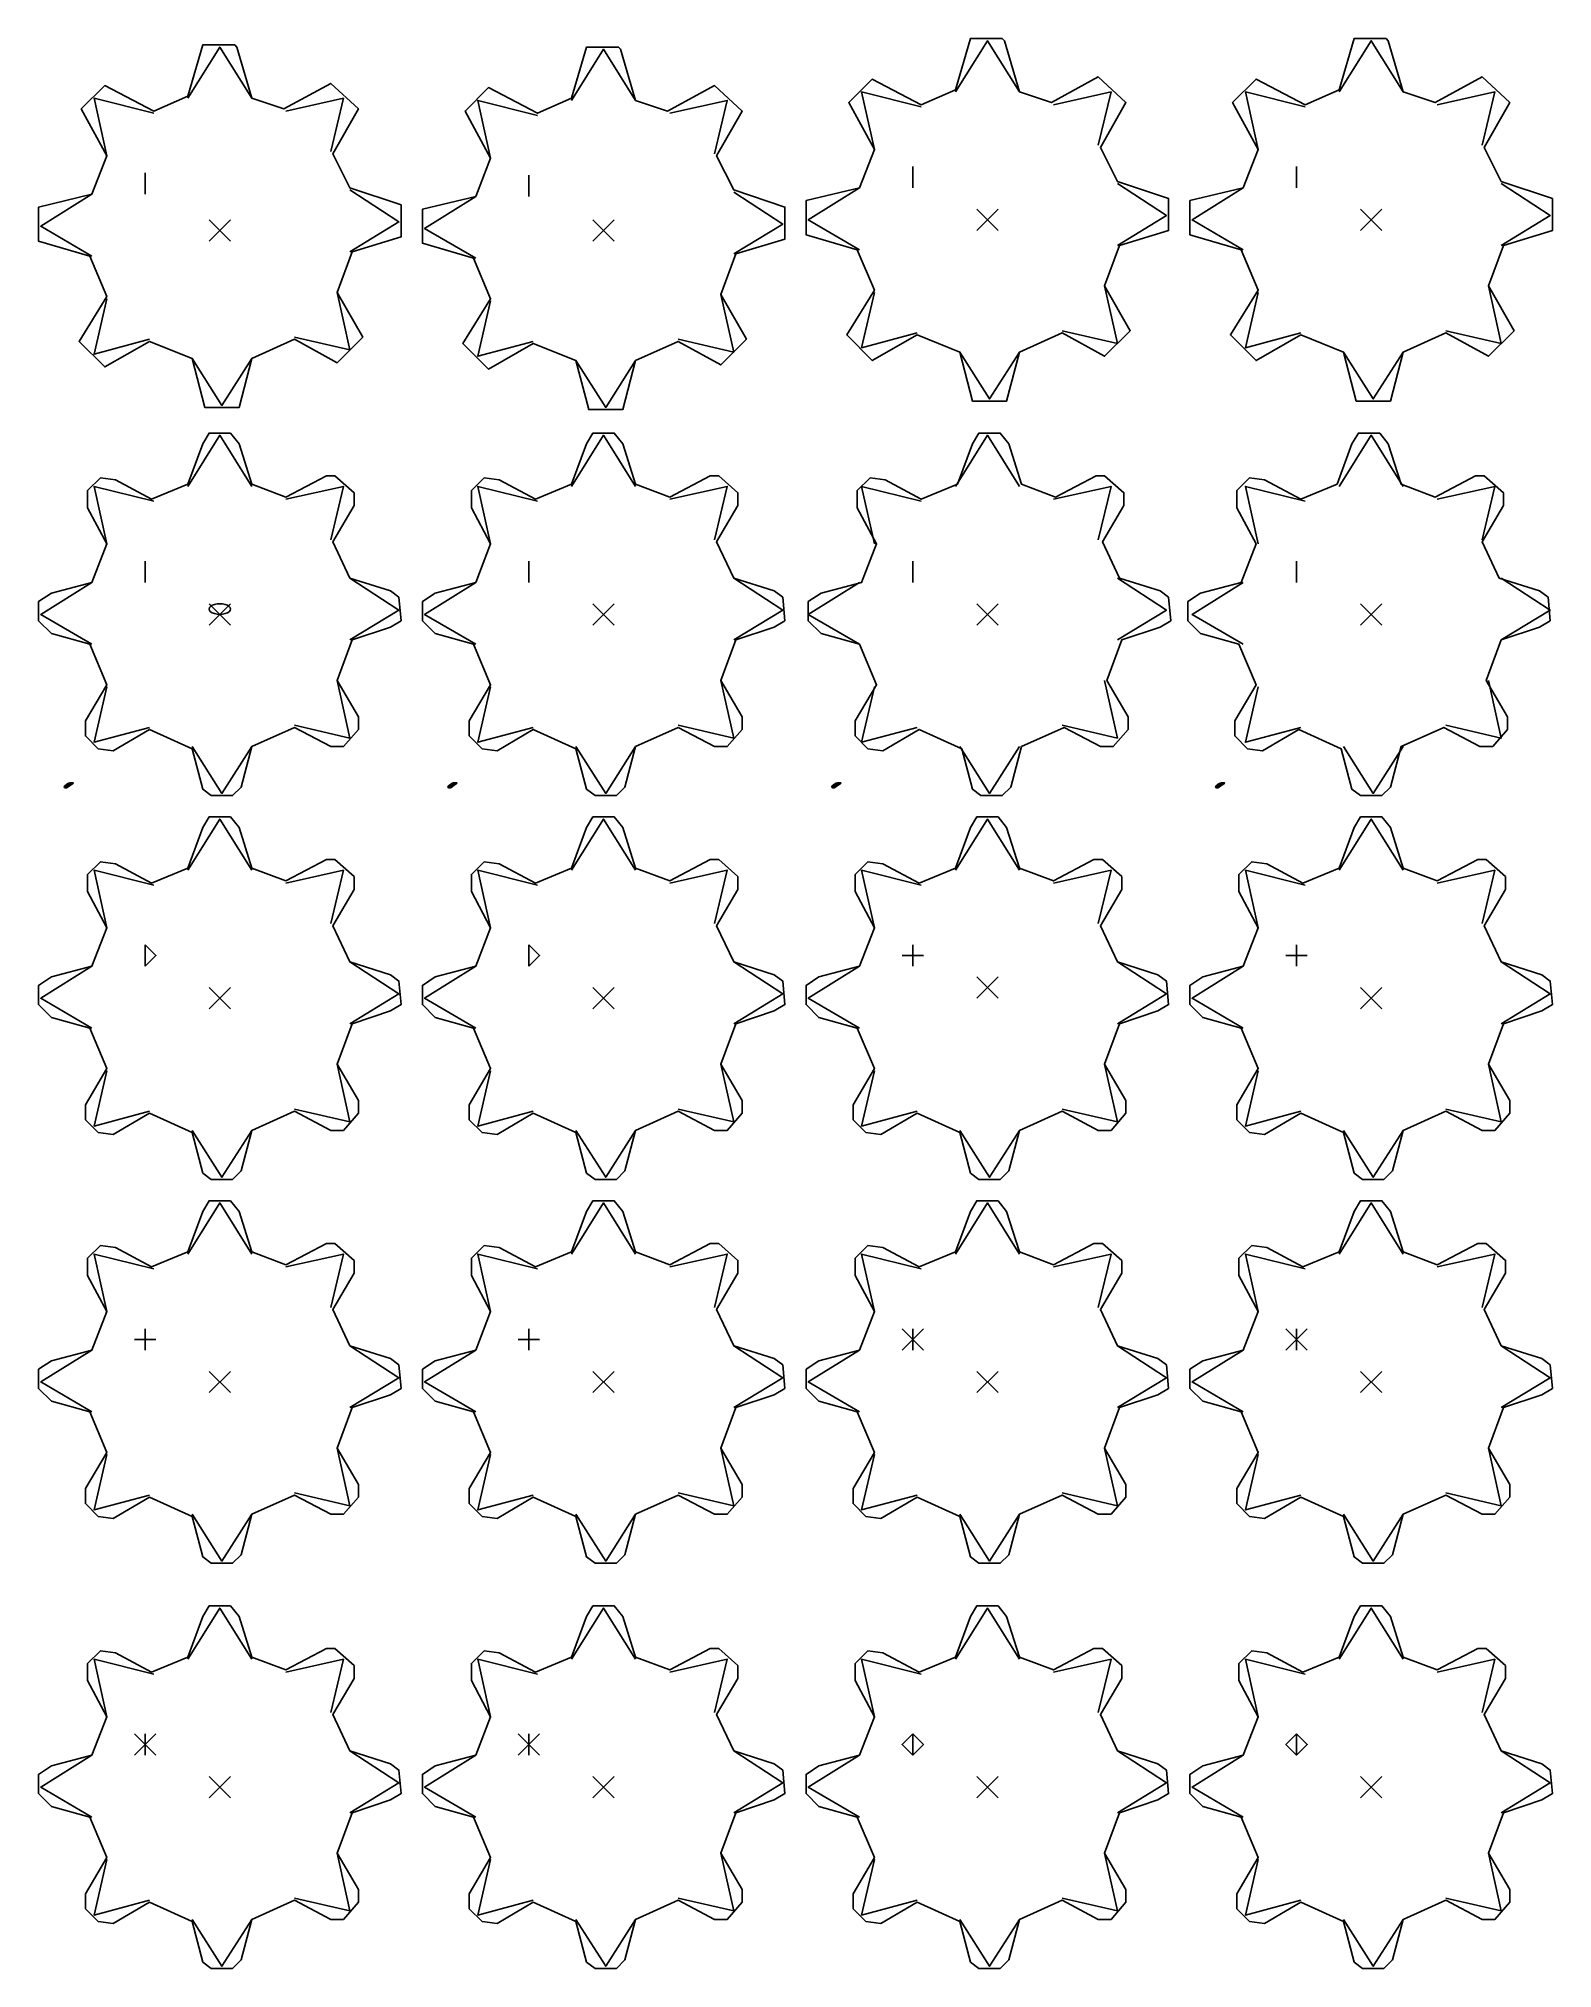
# Model space of a CAD drawing. Extents: x 3 to 190, y 52 to 291.
import ezdxf

# ---------------------------------------------------------------- set-up
doc = ezdxf.new("R2010")
doc.units = 0
doc.layers.add('Layer_1', color=7, linetype='CONTINUOUS')
doc.layers.add('Layer_2', color=7, linetype='CONTINUOUS')

msp = doc.modelspace()

# ---------------------------------------------------------------- linework, layer by layer
at = {"layer": 'Layer_1', "color": 7}
for points in [[(27.252083, 289.983334), (29.104166, 283.633335), (33.072916, 282.310418), (38.89375, 285.485418), (42.333333, 282.310418), (39.158333, 276.754168), (41.274999, 272.520835), (47.624999, 270.404168), (47.624999, 266.435417), (41.539583, 264.583333), (39.6875, 259.55625), (42.862499, 254), (39.6875, 250.825), (34.395833, 253.735417), (29.104166, 251.354167), (27.516666, 245.26875), (23.283333, 245.26875), (21.695833, 251.354167), (16.404166, 253.470834), (10.847917, 250.295834), (7.672917, 253.470834), (11.1125, 259.027083), (8.995833, 264.054167), (2.645833, 265.90625), (2.645833, 270.139585), (9.260417, 271.727085), (11.1125, 276.489585), (7.9375, 282.310418), (10.847917, 285.220834), (16.933333, 282.045835), (21.166666, 283.897918), (23.01875, 290.247918), (26.9875, 290.247918), (27.252083, 289.983334), (29.104166, 283.633335), (33.072916, 282.310418), (38.89375, 285.485418), (42.333333, 282.310418), (39.158333, 276.754168), (41.274999, 272.520835), (47.624999, 270.404168), (47.624999, 266.435417), (41.539583, 264.583333), (39.6875, 259.55625), (42.862499, 254), (39.6875, 250.825), (34.395833, 253.735417), (29.104166, 251.354167), (27.516666, 245.26875), (23.283333, 245.26875), (21.695833, 251.354167), (16.404166, 253.470834), (10.847917, 250.295834), (7.672917, 253.470834), (11.1125, 259.027083), (8.995833, 264.054167), (2.645833, 265.90625), (2.645833, 270.139585), (9.260417, 271.727085), (11.1125, 276.489585), (7.9375, 282.310418), (10.847917, 285.220834), (16.933333, 282.045835), (21.166666, 283.897918), (23.01875, 290.247918), (26.9875, 290.247918)], [(27.252083, 289.983334), (29.104166, 283.633335), (33.072916, 282.310418), (38.89375, 285.485418), (42.333333, 282.310418), (39.158333, 276.754168), (41.274999, 272.520835), (47.624999, 270.404168), (47.624999, 266.435417), (41.539583, 264.583333), (39.6875, 259.55625), (42.862499, 254), (39.6875, 250.825), (34.395833, 253.735417), (29.104166, 251.354167), (27.516666, 245.26875), (23.283333, 245.26875), (21.695833, 251.354167), (16.404166, 253.470834), (10.847917, 250.295834), (7.672917, 253.470834), (11.1125, 259.027083), (8.995833, 264.054167), (2.645833, 265.90625), (2.645833, 270.139585), (9.260417, 271.727085), (11.1125, 276.489585), (7.9375, 282.310418), (10.847917, 285.220834), (16.933333, 282.045835), (21.166666, 283.897918), (23.01875, 290.247918), (26.9875, 290.247918)], [(74.877082, 289.718749), (76.729165, 283.36875), (80.697915, 282.045833), (86.518749, 285.220833), (89.958332, 282.045833), (86.783332, 276.489583), (88.899998, 272.25625), (95.249998, 270.139583), (95.249998, 266.170832), (89.164582, 264.318748), (87.312499, 259.291665), (90.487498, 253.735415), (87.312499, 250.560415), (82.020832, 253.470832), (76.729165, 251.089582), (75.141665, 245.004165), (70.908332, 245.004165), (69.320832, 251.089582), (64.029165, 253.206249), (58.472916, 250.031249), (55.297916, 253.206249), (58.737499, 258.762498), (56.620833, 263.789582), (50.270833, 265.641665), (50.270833, 269.875), (56.885416, 271.4625), (58.737499, 276.225), (55.562499, 282.045833), (58.472916, 284.956249), (64.558332, 281.78125), (68.791665, 283.633333), (70.643749, 289.983332), (74.612499, 289.983332)], [(122.50208, 290.777082), (124.35417, 284.427083), (128.32292, 283.104166), (134.14375, 286.279166), (137.58333, 283.104166), (134.40833, 277.547916), (136.525, 273.314583), (142.875, 271.197916), (142.875, 267.229165), (136.78958, 265.377081), (134.9375, 260.349998), (138.1125, 254.793748), (134.9375, 251.618748), (129.64583, 254.529165), (124.35417, 252.147915), (122.76667, 246.062498), (118.53333, 246.062498), (116.94583, 252.147915), (111.65417, 254.264582), (106.09792, 251.089582), (102.92292, 254.264582), (106.3625, 259.820831), (104.24583, 264.847915), (97.895827, 266.699998), (97.895827, 270.933333), (104.51042, 272.520833), (106.3625, 277.283333), (103.1875, 283.104166), (106.09792, 286.014582), (112.18333, 282.839583), (116.41667, 284.691666), (118.26875, 291.041665), (122.2375, 291.041665)], [(170.12708, 290.777082), (171.97917, 284.427084), (175.94792, 283.104167), (181.76875, 286.279167), (185.20833, 283.104167), (182.03333, 277.547917), (184.15, 273.314584), (190.5, 271.197917), (190.5, 267.229166), (184.41458, 265.377082), (182.5625, 260.349999), (185.7375, 254.793749), (182.5625, 251.618749), (177.27083, 254.529166), (171.97917, 252.147916), (170.39167, 246.062499), (166.15833, 246.062499), (164.57083, 252.147916), (159.27917, 254.264583), (153.72292, 251.089583), (150.54792, 254.264583), (153.9875, 259.820832), (151.87083, 264.847916), (145.52083, 266.699999), (145.52083, 270.933334), (152.13542, 272.520834), (153.9875, 277.283334), (150.8125, 283.104167), (153.72292, 286.014583), (159.80833, 282.839584), (164.04167, 284.691667), (165.89375, 291.041666), (169.8625, 291.041666)], [(21.16667, 235.74375), (23.01875, 240.770833), (23.8125, 242.09375), (26.45833, 242.09375), (27.51667, 240.770833), (29.10417, 235.74375), (33.3375, 234.15625), (38.36458, 236.802083), (39.42291, 236.802083), (41.80416, 234.685417), (41.80416, 233.097917), (39.15833, 228.6), (41.275, 224.102083), (46.30208, 222.514583), (47.36041, 221.720833), (47.625, 218.810415), (46.30208, 218.016665), (41.53958, 216.429165), (39.6875, 211.402082), (42.33333, 206.904166), (42.33333, 205.316666), (40.48125, 203.199999), (38.89375, 203.199999), (34.39583, 205.581249), (29.10417, 203.199999), (27.78125, 198.172916), (26.72292, 197.114582), (24.07708, 197.114582), (23.01875, 197.908332), (21.69583, 202.935416), (16.40417, 205.316666), (11.90625, 202.670832), (10.05417, 202.935416), (8.46667, 204.522916), (8.46667, 206.374999), (11.1125, 210.872915), (8.99583, 215.899999), (4.23333, 217.222915), (2.64583, 218.810415), (2.64583, 221.191665), (4.23333, 222.25), (9.26042, 223.572917), (11.1125, 228.335417), (8.73125, 232.833333), (8.73125, 234.95), (10.31875, 236.5375), (12.17083, 236.272916), (16.66875, 233.891667)], [(68.791673, 235.74375), (70.643753, 240.770833), (71.437503, 242.09375), (74.083333, 242.09375), (75.141673, 240.770833), (76.729173, 235.74375), (80.962503, 234.15625), (85.989583, 236.802083), (87.047913, 236.802083), (89.429163, 234.685417), (89.429163, 233.097917), (86.783333, 228.6), (88.900003, 224.102083), (93.927083, 222.514583), (94.985413, 221.720833), (95.250003, 218.810415), (93.927083, 218.016665), (89.164583, 216.429165), (87.312503, 211.402082), (89.958333, 206.904166), (89.958333, 205.316666), (88.106253, 203.199999), (86.518753, 203.199999), (82.020833, 205.581249), (76.729173, 203.199999), (75.406253, 198.172916), (74.347923, 197.114582), (71.702083, 197.114582), (70.643753, 197.908332), (69.320833, 202.935416), (64.029173, 205.316666), (59.531253, 202.670832), (57.679173, 202.935416), (56.091673, 204.522916), (56.091673, 206.374999), (58.737503, 210.872915), (56.620833, 215.899999), (51.858333, 217.222915), (50.270833, 218.810415), (50.270833, 221.191665), (51.858333, 222.25), (56.885423, 223.572917), (58.737503, 228.335417), (56.356253, 232.833333), (56.356253, 234.95), (57.943753, 236.5375), (59.795833, 236.272916), (64.293753, 233.891667)], [(116.68125, 235.74375), (118.53333, 240.770833), (119.32708, 242.09375), (121.97291, 242.09375), (123.03125, 240.770833), (124.61875, 235.74375), (128.85208, 234.15625), (133.87916, 236.802083), (134.93749, 236.802083), (137.31874, 234.685417), (137.31874, 233.097917), (134.67291, 228.6), (136.78958, 224.102083), (141.81666, 222.514583), (142.87499, 221.720833), (143.13958, 218.810415), (141.81666, 218.016665), (137.05416, 216.429165), (135.20208, 211.402082), (137.84791, 206.904166), (137.84791, 205.316666), (135.99583, 203.199999), (134.40833, 203.199999), (129.91041, 205.581249), (124.61875, 203.199999), (123.29583, 198.172916), (122.2375, 197.114579), (119.59166, 197.114579), (118.53333, 197.908332), (117.21041, 202.935416), (111.91875, 205.316666), (107.42083, 202.670832), (105.56875, 202.935416), (103.98125, 204.522916), (103.98125, 206.374999), (106.62708, 210.872915), (104.51041, 215.899999), (99.74791, 217.222915), (98.16041, 218.810415), (98.16041, 221.191665), (99.74791, 222.25), (104.775, 223.572917), (106.62708, 228.335417), (104.24583, 232.833333), (104.24583, 234.95), (105.83333, 236.5375), (107.68541, 236.272916), (112.18333, 233.891667)], [(163.77709, 235.74375), (165.62917, 240.770833), (166.42292, 242.09375), (169.06875, 242.09375), (170.12709, 240.770833), (171.71459, 235.74375), (175.94792, 234.15625), (180.975, 236.802083), (182.03333, 236.802083), (184.41458, 234.685417), (184.41458, 233.097917), (181.76875, 228.6), (183.88542, 224.102083), (188.9125, 222.514583), (189.97083, 221.720833), (190.23542, 218.810415), (188.9125, 218.016665), (184.15, 216.429165), (182.29792, 211.402082), (184.94375, 206.904166), (184.94375, 205.316666), (183.09167, 203.199999), (181.50417, 203.199999), (177.00625, 205.581249), (171.71459, 203.199999), (170.39167, 198.172916), (169.33334, 197.114582), (166.6875, 197.114582), (165.62917, 197.908332), (164.30625, 202.935416), (159.01459, 205.316666), (154.51667, 202.670832), (152.66459, 202.935416), (151.07709, 204.522916), (151.07709, 206.374999), (153.72292, 210.872915), (151.60625, 215.899999), (146.84375, 217.222915), (145.25625, 218.810415), (145.25625, 221.191665), (146.84375, 222.25), (151.87084, 223.572917), (153.72292, 228.335417), (151.34167, 232.833333), (151.34167, 234.95), (152.92917, 236.5375), (154.78125, 236.272916), (159.27917, 233.891667)], [(21.16667, 188.11875), (23.01875, 193.14584), (23.8125, 194.46875), (26.45833, 194.46875), (27.51667, 193.14584), (29.10417, 188.11875), (33.3375, 186.53125), (38.36458, 189.17709), (39.42291, 189.17709), (41.80416, 187.06042), (41.80416, 185.47292), (39.15833, 180.975), (41.275, 176.47709), (46.30208, 174.88959), (47.36041, 174.09584), (47.625, 171.18542), (46.30208, 170.39167), (41.53958, 168.80417), (39.6875, 163.77709), (42.33333, 159.27917), (42.33333, 157.69167), (40.48125, 155.575), (38.89375, 155.575), (34.39583, 157.95625), (29.10417, 155.575), (27.78125, 150.54792), (26.72292, 149.48959), (24.07708, 149.48959), (23.01875, 150.28334), (21.69583, 155.31042), (16.40417, 157.69167), (11.90625, 155.04584), (10.05417, 155.31042), (8.466671, 156.89792), (8.466671, 158.75), (11.1125, 163.24792), (8.995831, 168.275), (4.233331, 169.59792), (2.645831, 171.18542), (2.645831, 173.56667), (4.233331, 174.625), (9.260421, 175.94792), (11.1125, 180.71042), (8.731251, 185.20834), (8.731251, 187.325), (10.31875, 188.9125), (12.17083, 188.64792), (16.66875, 186.26667)], [(68.79167, 188.11875), (70.64375, 193.14584), (71.4375, 194.46875), (74.08333, 194.46875), (75.14167, 193.14584), (76.72917, 188.11875), (80.9625, 186.53125), (85.98958, 189.17709), (87.04791, 189.17709), (89.42916, 187.06042), (89.42916, 185.47292), (86.78333, 180.975), (88.9, 176.47709), (93.92708, 174.88959), (94.98541, 174.09584), (95.25, 171.18542), (93.92708, 170.39167), (89.16458, 168.80417), (87.3125, 163.77709), (89.95833, 159.27917), (89.95833, 157.69167), (88.10625, 155.575), (86.51875, 155.575), (82.02083, 157.95625), (76.72917, 155.575), (75.40625, 150.54792), (74.34792, 149.48959), (71.70208, 149.48959), (70.64375, 150.28334), (69.32083, 155.31042), (64.02917, 157.69167), (59.53125, 155.04584), (57.67917, 155.31042), (56.091671, 156.89792), (56.091671, 158.75), (58.7375, 163.24792), (56.620831, 168.275), (51.858331, 169.59792), (50.270831, 171.18542), (50.270831, 173.56667), (51.858331, 174.625), (56.885421, 175.94792), (58.7375, 180.71042), (56.356251, 185.20834), (56.356251, 187.325), (57.94375, 188.9125), (59.79583, 188.64792), (64.29375, 186.26667)], [(116.41667, 188.11875), (118.26875, 193.14584), (119.0625, 194.46875), (121.70833, 194.46875), (122.76667, 193.14584), (124.35417, 188.11875), (128.5875, 186.53125), (133.61458, 189.17709), (134.67291, 189.17709), (137.05416, 187.06042), (137.05416, 185.47292), (134.40833, 180.975), (136.525, 176.47709), (141.55208, 174.88959), (142.61041, 174.09584), (142.875, 171.18542), (141.55208, 170.39167), (136.78958, 168.80417), (134.9375, 163.77709), (137.58333, 159.27917), (137.58333, 157.69167), (135.73125, 155.575), (134.14375, 155.575), (129.64583, 157.95625), (124.35417, 155.575), (123.03125, 150.54792), (121.97292, 149.48959), (119.32708, 149.48959), (118.26875, 150.28334), (116.94583, 155.31042), (111.65417, 157.69167), (107.15625, 155.04584), (105.30417, 155.31042), (103.71667, 156.89792), (103.71667, 158.75), (106.3625, 163.24792), (104.24583, 168.275), (99.483331, 169.59792), (97.895831, 171.18542), (97.895831, 173.56667), (99.483331, 174.625), (104.51042, 175.94792), (106.3625, 180.71042), (103.98125, 185.20834), (103.98125, 187.325), (105.56875, 188.9125), (107.42083, 188.64792), (111.91875, 186.26667)], [(164.04167, 188.11875), (165.89375, 193.14584), (166.6875, 194.46875), (169.33333, 194.46875), (170.39167, 193.14584), (171.97917, 188.11875), (176.2125, 186.53125), (181.23958, 189.17709), (182.29791, 189.17709), (184.67916, 187.06042), (184.67916, 185.47292), (182.03333, 180.975), (184.15, 176.47709), (189.17708, 174.88959), (190.23541, 174.09584), (190.5, 171.18542), (189.17708, 170.39167), (184.41458, 168.80417), (182.5625, 163.77709), (185.20833, 159.27917), (185.20833, 157.69167), (183.35625, 155.575), (181.76875, 155.575), (177.27083, 157.95625), (171.97917, 155.575), (170.65625, 150.54792), (169.59792, 149.48959), (166.95208, 149.48959), (165.89375, 150.28334), (164.57083, 155.31042), (159.27917, 157.69167), (154.78125, 155.04584), (152.92917, 155.31042), (151.34167, 156.89792), (151.34167, 158.75), (153.9875, 163.24792), (151.87083, 168.275), (147.10833, 169.59792), (145.52083, 171.18542), (145.52083, 173.56667), (147.10833, 174.625), (152.13542, 175.94792), (153.9875, 180.71042), (151.60625, 185.20834), (151.60625, 187.325), (153.19375, 188.9125), (155.04583, 188.64792), (159.54375, 186.26667)], [(21.166673, 140.49375), (23.018753, 145.52084), (23.812503, 146.84375), (26.458333, 146.84375), (27.516673, 145.52084), (29.104173, 140.49375), (33.337503, 138.90625), (38.364583, 141.55209), (39.422913, 141.55209), (41.804163, 139.43542), (41.804163, 137.84792), (39.158333, 133.35), (41.275003, 128.85209), (46.302083, 127.26459), (47.360413, 126.47084), (47.625003, 123.56042), (46.302083, 122.76667), (41.539583, 121.17917), (39.687503, 116.15209), (42.333333, 111.65417), (42.333333, 110.06667), (40.481253, 107.95), (38.893753, 107.95), (34.395833, 110.33125), (29.104173, 107.95), (27.781253, 102.92292), (26.722923, 101.86459), (24.077083, 101.86459), (23.018753, 102.65834), (21.695833, 107.68542), (16.404173, 110.06667), (11.906253, 107.42084), (10.054173, 107.68542), (8.466674, 109.27292), (8.466674, 111.125), (11.112503, 115.62292), (8.995834, 120.65), (4.233334, 121.97292), (2.645834, 123.56042), (2.645834, 125.94167), (4.233334, 127), (9.260424, 128.32292), (11.112503, 133.08542), (8.731254, 137.58334), (8.731254, 139.7), (10.318753, 141.2875), (12.170833, 141.02292), (16.668753, 138.64167)], [(68.791667, 140.49374), (70.643747, 145.52083), (71.437497, 146.84374), (74.083327, 146.84374), (75.141667, 145.52083), (76.729167, 140.49374), (80.962497, 138.90624), (85.989577, 141.55208), (87.047907, 141.55208), (89.429157, 139.43541), (89.429157, 137.84791), (86.783327, 133.34999), (88.899997, 128.85208), (93.927077, 127.26458), (94.985407, 126.47083), (95.249997, 123.56041), (93.927077, 122.76666), (89.164577, 121.17916), (87.312497, 116.15208), (89.958327, 111.65416), (89.958327, 110.06666), (88.106247, 107.94999), (86.518747, 107.94999), (82.020827, 110.33124), (76.729167, 107.94999), (75.406247, 102.92291), (74.347917, 101.86458), (71.702077, 101.86458), (70.643747, 102.65833), (69.320827, 107.68541), (64.029167, 110.06666), (59.531247, 107.42083), (57.679167, 107.68541), (56.091667, 109.27291), (56.091667, 111.12499), (58.737497, 115.62291), (56.620827, 120.64999), (51.858327, 121.97291), (50.270827, 123.56041), (50.270827, 125.94166), (51.858327, 126.99999), (56.885417, 128.32291), (58.737497, 133.08541), (56.356247, 137.58333), (56.356247, 139.69999), (57.943747, 141.28749), (59.795827, 141.02291), (64.293747, 138.64166)], [(116.41667, 140.49375), (118.26875, 145.52084), (119.0625, 146.84375), (121.70833, 146.84375), (122.76667, 145.52084), (124.35417, 140.49375), (128.5875, 138.90625), (133.61458, 141.55209), (134.67291, 141.55209), (137.05416, 139.43542), (137.05416, 137.84792), (134.40833, 133.35), (136.525, 128.85209), (141.55208, 127.26459), (142.61041, 126.47084), (142.875, 123.56042), (141.55208, 122.76667), (136.78958, 121.17917), (134.9375, 116.15209), (137.58333, 111.65417), (137.58333, 110.06667), (135.73125, 107.95), (134.14375, 107.95), (129.64583, 110.33125), (124.35417, 107.95), (123.03125, 102.92292), (121.97292, 101.86459), (119.32708, 101.86459), (118.26875, 102.65834), (116.94583, 107.68542), (111.65417, 110.06667), (107.15625, 107.42084), (105.30417, 107.68542), (103.71667, 109.27292), (103.71667, 111.125), (106.3625, 115.62292), (104.24583, 120.65), (99.48333, 121.97292), (97.89583, 123.56042), (97.89583, 125.94167), (99.48333, 127), (104.51042, 128.32292), (106.3625, 133.08542), (103.98125, 137.58334), (103.98125, 139.7), (105.56875, 141.2875), (107.42083, 141.02292), (111.91875, 138.64167)], [(164.04167, 140.49375), (165.89375, 145.52084), (166.6875, 146.84375), (169.33333, 146.84375), (170.39167, 145.52084), (171.97917, 140.49375), (176.2125, 138.90625), (181.23958, 141.55209), (182.29791, 141.55209), (184.67916, 139.43542), (184.67916, 137.84792), (182.03333, 133.35), (184.15, 128.85209), (189.17708, 127.26459), (190.23541, 126.47084), (190.5, 123.56042), (189.17708, 122.76667), (184.41458, 121.17917), (182.5625, 116.15209), (185.20833, 111.65417), (185.20833, 110.06667), (183.35625, 107.95), (181.76875, 107.95), (177.27083, 110.33125), (171.97917, 107.95), (170.65625, 102.92292), (169.59792, 101.86459), (166.95208, 101.86459), (165.89375, 102.65834), (164.57083, 107.68542), (159.27917, 110.06667), (154.78125, 107.42084), (152.92917, 107.68542), (151.34167, 109.27292), (151.34167, 111.125), (153.9875, 115.62292), (151.87083, 120.65), (147.10833, 121.97292), (145.52083, 123.56042), (145.52083, 125.94167), (147.10833, 127), (152.13542, 128.32292), (153.9875, 133.08542), (151.60625, 137.58334), (151.60625, 139.7), (153.19375, 141.2875), (155.04583, 141.02292), (159.54375, 138.64167)], [(21.16667, 90.22292), (23.01875, 95.25001), (23.8125, 96.57292), (26.45833, 96.57292), (27.51667, 95.25001), (29.10417, 90.22292), (33.3375, 88.63542), (38.36458, 91.28126), (39.42291, 91.28126), (41.80416, 89.16459), (41.80416, 87.57709), (39.15833, 83.07917), (41.275, 78.58126), (46.30208, 76.99376), (47.36041, 76.20001), (47.625, 73.28959), (46.30208, 72.49584), (41.53958, 70.90834), (39.6875, 65.88126), (42.33333, 61.38334), (42.33333, 59.79584), (40.48125, 57.67917), (38.89375, 57.67917), (34.39583, 60.06042), (29.10417, 57.67917), (27.78125, 52.65209), (26.72292, 51.59376), (24.07708, 51.59376), (23.01875, 52.38751), (21.69583, 57.41459), (16.40417, 59.79584), (11.90625, 57.15001), (10.05417, 57.41459), (8.466671, 59.00209), (8.466671, 60.85417), (11.1125, 65.35209), (8.995831, 70.37917), (4.233331, 71.70209), (2.645831, 73.28959), (2.645831, 75.67084), (4.233331, 76.72917), (9.260421, 78.05209), (11.1125, 82.81459), (8.731251, 87.31251), (8.731251, 89.42917), (10.31875, 91.01667), (12.17083, 90.75209), (16.66875, 88.37084)], [(68.79167, 90.22291), (70.64375, 95.25), (71.4375, 96.57291), (74.08333, 96.57291), (75.14167, 95.25), (76.72917, 90.22291), (80.9625, 88.63541), (85.98958, 91.28125), (87.04791, 91.28125), (89.42916, 89.16458), (89.42916, 87.57708), (86.78333, 83.07916), (88.9, 78.58125), (93.92708, 76.99375), (94.98541, 76.2), (95.25, 73.28958), (93.92708, 72.49583), (89.16458, 70.90833), (87.3125, 65.88125), (89.95833, 61.38333), (89.95833, 59.79583), (88.10625, 57.67916), (86.51875, 57.67916), (82.02083, 60.06041), (76.72917, 57.67916), (75.40625, 52.65208), (74.34792, 51.59375), (71.70208, 51.59375), (70.64375, 52.3875), (69.32083, 57.41458), (64.02917, 59.79583), (59.53125, 57.15), (57.67917, 57.41458), (56.091671, 59.00208), (56.091671, 60.85416), (58.7375, 65.35208), (56.620831, 70.37916), (51.858331, 71.70208), (50.270831, 73.28958), (50.270831, 75.67083), (51.858331, 76.72916), (56.885421, 78.05208), (58.7375, 82.81458), (56.356251, 87.3125), (56.356251, 89.42916), (57.94375, 91.01666), (59.79583, 90.75208), (64.29375, 88.37083)], [(116.41667, 90.22292), (118.26875, 95.25001), (119.0625, 96.57292), (121.70833, 96.57292), (122.76667, 95.25001), (124.35417, 90.22292), (128.5875, 88.63542), (133.61458, 91.28126), (134.67291, 91.28126), (137.05416, 89.16459), (137.05416, 87.57709), (134.40833, 83.07917), (136.525, 78.58126), (141.55208, 76.99376), (142.61041, 76.20001), (142.875, 73.28959), (141.55208, 72.49584), (136.78958, 70.90834), (134.9375, 65.88126), (137.58333, 61.38334), (137.58333, 59.79584), (135.73125, 57.67917), (134.14375, 57.67917), (129.64583, 60.06042), (124.35417, 57.67917), (123.03125, 52.65209), (121.97292, 51.59376), (119.32708, 51.59376), (118.26875, 52.38751), (116.94583, 57.41459), (111.65417, 59.79584), (107.15625, 57.15001), (105.30417, 57.41459), (103.71667, 59.00209), (103.71667, 60.85417), (106.3625, 65.35209), (104.24583, 70.37917), (99.483337, 71.70209), (97.895837, 73.28959), (97.895837, 75.67084), (99.483337, 76.72917), (104.51042, 78.05209), (106.3625, 82.81459), (103.98125, 87.31251), (103.98125, 89.42917), (105.56875, 91.01667), (107.42083, 90.75209), (111.91875, 88.37084)], [(164.04167, 90.22291), (165.89375, 95.25), (166.6875, 96.57291), (169.33333, 96.57291), (170.39167, 95.25), (171.97917, 90.22291), (176.2125, 88.63541), (181.23958, 91.28125), (182.29791, 91.28125), (184.67916, 89.16458), (184.67916, 87.57708), (182.03333, 83.07916), (184.15, 78.58125), (189.17708, 76.99375), (190.23541, 76.2), (190.5, 73.28958), (189.17708, 72.49583), (184.41458, 70.90833), (182.5625, 65.88125), (185.20833, 61.38333), (185.20833, 59.79583), (183.35625, 57.67916), (181.76875, 57.67916), (177.27083, 60.06041), (171.97917, 57.67916), (170.65625, 52.65208), (169.59792, 51.59375), (166.95208, 51.59375), (165.89375, 52.3875), (164.57083, 57.41458), (159.27917, 59.79583), (154.78125, 57.15), (152.92917, 57.41458), (151.34167, 59.00208), (151.34167, 60.85416), (153.9875, 65.35208), (151.87083, 70.37916), (147.10834, 71.70208), (145.52084, 73.28958), (145.52084, 75.67083), (147.10834, 76.72916), (152.13542, 78.05208), (153.9875, 82.81458), (151.60625, 87.3125), (151.60625, 89.42916), (153.19375, 91.01666), (155.04583, 90.75208), (159.54375, 88.37083)]]:
    msp.add_lwpolyline(points, close=True, dxfattribs=at)
at = {"layer": 'Layer_1', "color": 3}
for points in [[(21.166668, 283.633345), (25.135418, 289.983346), (29.104168, 283.633345)], [(21.166668, 283.633345), (25.135418, 289.983346), (29.104168, 283.633345)], [(116.41668, 284.427093), (120.38543, 290.777093), (124.35418, 284.427093)], [(164.04168, 284.427093), (168.01043, 290.777093), (171.97918, 284.427093)], [(68.791666, 283.36876), (72.760416, 289.718761), (76.729166, 283.36876)], [(11.112501, 276.489596), (9.524998, 283.633346), (16.933334, 281.781263)], [(11.112501, 276.489596), (9.524998, 283.633346), (16.933334, 281.781263)], [(33.337501, 282.045846), (40.48125, 283.633346), (38.893751, 277.018763)], [(33.337501, 282.045846), (40.48125, 283.633346), (38.893751, 277.018763)], [(58.737499, 276.225011), (57.149996, 283.368761), (64.558332, 281.516678)], [(80.962499, 281.781261), (88.106248, 283.368761), (86.518749, 276.754178)], [(106.36251, 277.283344), (104.77501, 284.427094), (112.18334, 282.575011)], [(128.58751, 282.839594), (135.73126, 284.427094), (134.14376, 277.812511)], [(153.98751, 277.283344), (152.40001, 284.427094), (159.80834, 282.575011)], [(176.21251, 282.839594), (183.35626, 284.427094), (181.76876, 277.812511)], [(15.875001, 274.372929), (15.875001, 271.727095)], [(15.875001, 274.372929), (15.875001, 271.727095)], [(63.499999, 274.108344), (63.499999, 271.46251)], [(111.12501, 275.166677), (111.12501, 272.520843)], [(136.52501, 273.050011), (142.61043, 269.081261), (136.52501, 265.377094)], [(158.75001, 275.166677), (158.75001, 272.520843)], [(184.15001, 273.050011), (190.23542, 269.081261), (184.15001, 265.377094)], [(9.260415, 271.727096), (2.910414, 267.758346), (9.260415, 264.054178)], [(9.260415, 271.727096), (2.910414, 267.758346), (9.260415, 264.054178)], [(41.275, 272.256263), (47.360417, 268.287513), (41.275, 264.583346)], [(41.275, 272.256263), (47.360417, 268.287513), (41.275, 264.583346)], [(56.885413, 271.462511), (50.535413, 267.493761), (56.885413, 263.789593)], [(88.899998, 271.991678), (94.985415, 268.022928), (88.899998, 264.318761)], [(104.51042, 272.520844), (98.160422, 268.552094), (104.51042, 264.847926)], [(152.13542, 272.520844), (145.78542, 268.552094), (152.13542, 264.847926)], [(11.112501, 258.762512), (9.524998, 251.883345), (16.404167, 253.735428)], [(11.112501, 258.762512), (9.524998, 251.883345), (16.404167, 253.735428)], [(39.687501, 259.556262), (41.275, 252.412512), (34.395834, 254.000012)], [(39.687501, 259.556262), (41.275, 252.412512), (34.395834, 254.000012)], [(87.312499, 259.291677), (88.899998, 252.147927), (82.020832, 253.735427)], [(106.36251, 259.55626), (104.77501, 252.677093), (111.65418, 254.529176)], [(134.93751, 260.35001), (136.52501, 253.20626), (129.64584, 254.79376)], [(153.98751, 259.55626), (152.40001, 252.677093), (159.27917, 254.529176)], [(182.56251, 260.35001), (184.15001, 253.20626), (177.27084, 254.79376)], [(58.737499, 258.497927), (57.149996, 251.61876), (64.029165, 253.470843)], [(116.94584, 252.147927), (120.65001, 246.327093), (124.35418, 252.147927)], [(164.57084, 252.147927), (168.27501, 246.327093), (171.97917, 252.147927)], [(21.695834, 251.354179), (25.400001, 245.533345), (29.104167, 251.354179)], [(21.695834, 251.354179), (25.400001, 245.533345), (29.104167, 251.354179)], [(69.320832, 251.089594), (73.024999, 245.26876), (76.729165, 251.089594)], [(21.166668, 235.479178), (25.135418, 241.829178), (29.104168, 235.479178)], [(68.791667, 235.479178), (72.760417, 241.829178), (76.729167, 235.479178)], [(116.41668, 235.479177), (120.38543, 241.829177), (124.35418, 235.479177)], [(164.04168, 235.479177), (168.01043, 241.829177), (171.97918, 235.479177)], [(11.112501, 228.335429), (9.524998, 235.479179), (16.933334, 233.627096)], [(33.337501, 233.891679), (40.48125, 235.479179), (38.893751, 228.864596)], [(58.7375, 228.335429), (57.149997, 235.479179), (64.558333, 233.627096)], [(80.9625, 233.891679), (88.106249, 235.479179), (86.51875, 228.864596)], [(106.36251, 228.335428), (104.77501, 235.479178), (112.18334, 233.627095)], [(128.58751, 233.891678), (135.73126, 235.479178), (134.14376, 228.864595)], [(153.98751, 228.335428), (152.40001, 235.479178), (159.80834, 233.627095)], [(176.21251, 233.891678), (183.35626, 235.479178), (181.76876, 228.864595)], [(15.875001, 226.218762), (15.875001, 223.572928)], [(63.5, 226.218762), (63.5, 223.572928)], [(111.12501, 226.218761), (111.12501, 223.572927)], [(158.75001, 226.218761), (158.75001, 223.572927)], [(9.260415, 223.572929), (2.910415, 219.604179), (9.260415, 215.900011)], [(41.275, 224.102096), (47.360417, 220.133346), (41.275, 216.429179)], [(56.885414, 223.572929), (50.535414, 219.604179), (56.885414, 215.900011)], [(88.899999, 224.102096), (94.985416, 220.133346), (88.899999, 216.429179)], [(104.51042, 223.572928), (98.160422, 219.604178), (104.51042, 215.90001)], [(136.52501, 224.102095), (142.61043, 220.133345), (136.52501, 216.429178)], [(152.13542, 223.572928), (145.78542, 219.604178), (152.13542, 215.90001)], [(184.15001, 224.102095), (190.23542, 220.133345), (184.15001, 216.429178)], [(39.687501, 211.402095), (41.275, 204.258345), (34.395834, 205.845845)], [(87.3125, 211.402095), (88.899999, 204.258345), (82.020833, 205.845845)], [(134.93751, 211.402094), (136.52501, 204.258344), (129.64584, 205.845844)], [(182.56251, 211.402094), (184.15001, 204.258344), (177.27084, 205.845844)], [(11.112501, 210.608345), (9.524998, 203.729178), (16.404167, 205.581261)], [(58.7375, 210.608345), (57.149997, 203.729178), (64.029166, 205.581261)], [(106.36251, 210.608344), (104.77501, 203.729177), (111.65418, 205.58126)], [(153.98751, 210.608344), (152.40001, 203.729177), (159.27917, 205.58126)], [(21.695834, 203.200012), (25.400001, 197.379174), (29.104167, 203.200012)], [(69.320833, 203.200012), (73.025, 197.379174), (76.729166, 203.200012)], [(116.94584, 203.200011), (120.65001, 197.379174), (124.35418, 203.200011)], [(164.57084, 203.200011), (168.27501, 197.379174), (171.97917, 203.200011)], [(21.166668, 187.85417), (25.135418, 194.20417), (29.104168, 187.85417)], [(68.791667, 187.85417), (72.760417, 194.20417), (76.729167, 187.85417)], [(116.41668, 187.85417), (120.38543, 194.20417), (124.35418, 187.85417)], [(164.04168, 187.85417), (168.01043, 194.20417), (171.97918, 187.85417)], [(11.112501, 180.71042), (9.524997, 187.85417), (16.933334, 186.00209)], [(33.337501, 186.26667), (40.48125, 187.85417), (38.893751, 181.23959)], [(58.7375, 180.71042), (57.149996, 187.85417), (64.558333, 186.00209)], [(80.9625, 186.26667), (88.106249, 187.85417), (86.51875, 181.23959)], [(106.36251, 180.71041), (104.77501, 187.85417), (112.18334, 186.00208)], [(128.58751, 186.26666), (135.73126, 187.85417), (134.14376, 181.23958)], [(153.98751, 180.71041), (152.4, 187.85417), (159.80834, 186.00208)], [(176.21251, 186.26666), (183.35626, 187.85417), (181.76876, 181.23958)], [(15.875001, 178.59376), (17.197917, 177.27084), (15.875001, 175.94792)], [(15.875001, 178.59375), (15.875001, 175.94792)], [(63.5, 175.94792), (64.822917, 177.27084), (63.5, 178.59376)], [(63.5, 178.59375), (63.5, 175.94792)], [(112.44792, 177.27084), (109.80208, 177.27084)], [(111.12501, 178.59374), (111.12501, 175.94791)], [(157.42708, 177.27084), (160.07291, 177.27084)], [(158.75001, 178.59374), (158.75001, 175.94791)], [(9.260414, 175.94792), (2.910414, 171.97917), (9.260414, 168.275)], [(41.275, 176.47709), (47.360417, 172.50834), (41.275, 168.80417)], [(56.885413, 175.94792), (50.535413, 171.97917), (56.885413, 168.275)], [(88.899999, 176.47709), (94.985416, 172.50834), (88.899999, 168.80417)], [(104.51042, 175.94791), (98.160421, 171.97916), (104.51042, 168.27499)], [(136.52501, 176.47708), (142.61043, 172.50833), (136.52501, 168.80416)], [(152.13542, 175.94791), (145.78542, 171.97916), (152.13542, 168.27499)], [(184.15001, 176.47708), (190.23542, 172.50833), (184.15001, 168.80416)], [(11.112501, 162.98334), (9.524997, 156.10417), (16.404167, 157.95625)], [(39.687501, 163.77709), (41.275, 156.63334), (34.395834, 158.22084)], [(58.7375, 162.98334), (57.149996, 156.10417), (64.029166, 157.95625)], [(87.3125, 163.77709), (88.899999, 156.63334), (82.020833, 158.22084)], [(106.36251, 162.98333), (104.77501, 156.10416), (111.65418, 157.95624)], [(134.93751, 163.77708), (136.52501, 156.63333), (129.64584, 158.22083)], [(153.98751, 162.98333), (152.4, 156.10416), (159.27917, 157.95624)], [(182.56251, 163.77708), (184.15001, 156.63333), (177.27084, 158.22083)], [(21.695834, 155.575), (25.400001, 149.75417), (29.104167, 155.575)], [(69.320833, 155.575), (73.025, 149.75417), (76.729166, 155.575)], [(116.94584, 155.57499), (120.65001, 149.75416), (124.35418, 155.57499)], [(164.57084, 155.57499), (168.27501, 149.75416), (171.97917, 155.57499)], [(21.166668, 140.22917), (25.135418, 146.57917), (29.104168, 140.22917)], [(68.791667, 140.22917), (72.760417, 146.57917), (76.729167, 140.22917)], [(116.41668, 140.22916), (120.38543, 146.57916), (124.35418, 140.22916)], [(164.04168, 140.22916), (168.01043, 146.57916), (171.97918, 140.22916)], [(11.112501, 133.08542), (9.524997, 140.22917), (16.933334, 138.37709)], [(33.337501, 138.64167), (40.48125, 140.22917), (38.893751, 133.61459)], [(58.7375, 133.08542), (57.149997, 140.22917), (64.558333, 138.37709)], [(80.9625, 138.64167), (88.106249, 140.22917), (86.51875, 133.61459)], [(106.36251, 133.08541), (104.77501, 140.22916), (112.18334, 138.37708)], [(128.58751, 138.64166), (135.73126, 140.22916), (134.14376, 133.61458)], [(153.98751, 133.08541), (152.40001, 140.22916), (159.80834, 138.37708)], [(176.21251, 138.64166), (183.35626, 140.22916), (181.76876, 133.61458)], [(14.552084, 129.64584), (17.197917, 129.64584)], [(15.875001, 130.96875), (15.875001, 128.32292)], [(64.822917, 129.64584), (62.177084, 129.64584)], [(63.5, 130.96875), (63.5, 128.32292)], [(109.80208, 130.96876), (112.44792, 128.32292)], [(112.44792, 130.96876), (109.80208, 128.32292)], [(111.12501, 130.96874), (111.12501, 128.32291)], [(160.07291, 130.96876), (157.42708, 128.32292)], [(157.42708, 130.96876), (160.07291, 128.32292)], [(158.75001, 130.96874), (158.75001, 128.32291)], [(9.260414, 128.32292), (2.910414, 124.35417), (9.260414, 120.65)], [(41.275, 128.85209), (47.360417, 124.88334), (41.275, 121.17917)], [(56.885414, 128.32292), (50.535414, 124.35417), (56.885414, 120.65)], [(88.899999, 128.85209), (94.985416, 124.88334), (88.899999, 121.17917)], [(104.51042, 128.32291), (98.160422, 124.35416), (104.51042, 120.64999)], [(136.52501, 128.85208), (142.61043, 124.88333), (136.52501, 121.17916)], [(152.13542, 128.32291), (145.78542, 124.35416), (152.13542, 120.64999)], [(184.15001, 128.85208), (190.23542, 124.88333), (184.15001, 121.17916)], [(11.112501, 115.35834), (9.524997, 108.47917), (16.404167, 110.33125)], [(39.687501, 116.15209), (41.275, 109.00834), (34.395834, 110.59584)], [(58.7375, 115.35834), (57.149997, 108.47917), (64.029166, 110.33125)], [(87.3125, 116.15209), (88.899999, 109.00834), (82.020833, 110.59584)], [(106.36251, 115.35833), (104.77501, 108.47916), (111.65418, 110.33124)], [(134.93751, 116.15208), (136.52501, 109.00833), (129.64584, 110.59583)], [(153.98751, 115.35833), (152.40001, 108.47916), (159.27917, 110.33124)], [(182.56251, 116.15208), (184.15001, 109.00833), (177.27084, 110.59583)], [(21.695834, 107.95), (25.400001, 102.12917), (29.104167, 107.95)], [(69.320833, 107.95), (73.025, 102.12917), (76.729166, 107.95)], [(116.94584, 107.94999), (120.65001, 102.12916), (124.35418, 107.94999)], [(164.57084, 107.94999), (168.27501, 102.12916), (171.97917, 107.94999)], [(21.166669, 89.95834), (25.135419, 96.30834), (29.104169, 89.95834)], [(68.791668, 89.95834), (72.760418, 96.30834), (76.729168, 89.95834)], [(116.41668, 89.95833), (120.38543, 96.30833), (124.35418, 89.95833)], [(164.04168, 89.95833), (168.01043, 96.30833), (171.97918, 89.95833)], [(11.112502, 82.81459), (9.524999, 89.95834), (16.933335, 88.10626)], [(33.337502, 88.37084), (40.481251, 89.95834), (38.893752, 83.34376)], [(58.737501, 82.81459), (57.149998, 89.95834), (64.558334, 88.10626)], [(80.962501, 88.37084), (88.10625, 89.95834), (86.518751, 83.34376)], [(106.36251, 82.81458), (104.77501, 89.95833), (112.18334, 88.10625)], [(128.58751, 88.37083), (135.73126, 89.95833), (134.14376, 83.34375)], [(153.98751, 82.81458), (152.40001, 89.95833), (159.80834, 88.10625)], [(176.21251, 88.37083), (183.35626, 89.95833), (181.76876, 83.34375)], [(14.552084, 80.69792), (17.197917, 78.05209)], [(17.197917, 80.69792), (14.552084, 78.05209)], [(15.875002, 80.69792), (15.875002, 78.05209)], [(62.177084, 80.69792), (64.822917, 78.05209)], [(64.822917, 80.69792), (62.177084, 78.05209)], [(63.500001, 80.69792), (63.500001, 78.05209)], [(111.12501, 80.69791), (111.12501, 78.05208)], [(158.75001, 80.69791), (158.75001, 78.05208)], [(9.260416, 78.05209), (2.910415, 74.08334), (9.260416, 70.37917)], [(41.275001, 78.58126), (47.360418, 74.61251), (41.275001, 70.90834)], [(56.885415, 78.05209), (50.535415, 74.08334), (56.885415, 70.37917)], [(88.9, 78.58126), (94.985417, 74.61251), (88.9, 70.90834)], [(104.51042, 78.05208), (98.160423, 74.08333), (104.51042, 70.37916)], [(136.52501, 78.58125), (142.61043, 74.6125), (136.52501, 70.90833)], [(152.13542, 78.05208), (145.78542, 74.08333), (152.13542, 70.37916)], [(184.15001, 78.58125), (190.23542, 74.6125), (184.15001, 70.90833)], [(11.112502, 65.08751), (9.524999, 58.20834), (16.404168, 60.06042)], [(39.687502, 65.88126), (41.275001, 58.73751), (34.395835, 60.32501)], [(58.737501, 65.08751), (57.149998, 58.20834), (64.029167, 60.06042)], [(87.312501, 65.88126), (88.9, 58.73751), (82.020834, 60.32501)], [(106.36251, 65.0875), (104.77501, 58.20833), (111.65418, 60.06041)], [(134.93751, 65.88125), (136.52501, 58.7375), (129.64584, 60.325)], [(153.98751, 65.0875), (152.40001, 58.20833), (159.27917, 60.06041)], [(182.56251, 65.88125), (184.15001, 58.7375), (177.27084, 60.325)], [(21.695835, 57.67917), (25.400002, 51.85834), (29.104168, 57.67917)], [(69.320834, 57.67917), (73.025001, 51.85834), (76.729167, 57.67917)], [(116.94584, 57.67916), (120.65001, 51.85833), (124.35418, 57.67916)], [(164.57084, 57.67916), (168.27501, 51.85833), (171.97917, 57.67916)]]:
    msp.add_lwpolyline(points, dxfattribs=at)
at = {"layer": 'Layer_1', "color": 7}
for points in [[(23.8125, 268.552082), (26.458333, 265.906249)], [(26.458333, 268.552082), (23.8125, 265.906249)], [(71.437503, 268.552083), (74.083333, 265.906253)], [(74.083333, 268.552083), (71.437503, 265.906253)], [(71.437503, 268.552083), (74.083333, 265.906253)], [(74.083333, 268.552083), (71.437503, 265.906253)], [(119.0625, 269.875), (121.70833, 267.22917)], [(121.70833, 269.875), (119.0625, 267.22917)], [(119.0625, 269.875), (121.70833, 267.22917)], [(121.70833, 269.875), (119.0625, 267.22917)], [(119.0625, 269.875), (121.70833, 267.22917)], [(121.70833, 269.875), (119.0625, 267.22917)], [(119.0625, 269.875), (121.70833, 267.22917)], [(121.70833, 269.875), (119.0625, 267.22917)], [(119.0625, 269.875), (121.70833, 267.22917)], [(121.70833, 269.875), (119.0625, 267.22917)], [(119.0625, 269.875), (121.70833, 267.22917)], [(121.70833, 269.875), (119.0625, 267.22917)], [(119.0625, 269.875), (121.70833, 267.22917)], [(121.70833, 269.875), (119.0625, 267.22917)], [(169.33333, 269.875), (166.6875, 267.22917)], [(166.6875, 269.874997), (169.33333, 267.229167)], [(23.8125, 220.927083), (26.458333, 218.28125)], [(26.458333, 220.927083), (23.8125, 218.28125)], [(71.4375, 220.927083), (74.08333, 218.281253)], [(74.08333, 220.927083), (71.4375, 218.281253)], [(119.0625, 220.927083), (121.70833, 218.281253)], [(121.70833, 220.927083), (119.0625, 218.281253)], [(119.0625, 220.927083), (121.70833, 218.281253)], [(121.70833, 220.927083), (119.0625, 218.281253)], [(119.0625, 220.927083), (121.70833, 218.281253)], [(121.70833, 220.927083), (119.0625, 218.281253)], [(169.33333, 220.927083), (166.6875, 218.281253)], [(169.33333, 220.927083), (166.6875, 218.281253)], [(166.6875, 220.92708), (169.33333, 218.28125)], [(166.6875, 220.92708), (169.33333, 218.28125)], [(6.755848, 198.54366), (6.205207, 198.108479), (6.205208, 198.108472)], [(6.978066, 198.664628), (6.39928, 198.269018), (6.39928, 198.269018)], [(54.380869, 198.54366), (53.830227, 198.108479), (53.830207, 198.108472)], [(54.603064, 198.664628), (54.024278, 198.269018), (54.024278, 198.269018)], [(102.00611, 198.543659), (101.45547, 198.108478), (101.45522, 198.108471)], [(102.22805, 198.664627), (101.64926, 198.269017), (101.64926, 198.269017)], [(149.6311, 198.543659), (149.08046, 198.108478), (149.08022, 198.108471)], [(149.85304, 198.664627), (149.27426, 198.269017), (149.27426, 198.269017)], [(23.8125, 173.30208), (26.458333, 170.65625)], [(26.458333, 173.30208), (23.8125, 170.65625)], [(71.437503, 173.30208), (74.083333, 170.65625)], [(74.083333, 173.30208), (71.437503, 170.65625)], [(119.0625, 174.625), (121.70833, 171.97917)], [(121.70833, 174.625), (119.0625, 171.97917)], [(166.6875, 173.30208), (169.33333, 170.65625)], [(169.33333, 173.30208), (166.6875, 170.65625)], [(23.8125, 125.67708), (26.458333, 123.03125)], [(26.458333, 125.67708), (23.8125, 123.03125)], [(71.4375, 125.67708), (74.08333, 123.03125)], [(74.08333, 125.67708), (71.4375, 123.03125)], [(119.0625, 125.67708), (121.70833, 123.03125)], [(121.70833, 125.67708), (119.0625, 123.03125)], [(166.6875, 125.67708), (169.33333, 123.03125)], [(169.33333, 125.67708), (166.6875, 123.03125)], [(23.8125, 75.40625), (26.458333, 72.76042)], [(26.458333, 75.40625), (23.8125, 72.76042)], [(71.4375, 75.40625), (74.083333, 72.76042)], [(74.083333, 75.40625), (71.4375, 72.76042)], [(119.0625, 75.40625), (121.70833, 72.76042)], [(121.70833, 75.40625), (119.0625, 72.76042)], [(166.6875, 75.40625), (169.33333, 72.76042)], [(169.33333, 75.40625), (166.6875, 72.76042)]]:
    msp.add_lwpolyline(points, dxfattribs=at)
at = {"layer": 'Layer_1', "color": 3}
for points in [[(26.458333, 220.265625)], [(111.125, 80.69792), (109.80208, 79.37501), (111.125, 78.05209), (112.44792, 79.37501)], [(158.75, 80.69792), (157.42708, 79.37501), (158.75, 78.05209), (160.07291, 79.37501)]]:
    msp.add_lwpolyline(points, close=True, dxfattribs=at)
for points in [[(23.812499, 220.265625), (23.812499, 220.501941), (24.064646, 220.720307), (24.473958, 220.838465)], [(24.473958, 220.838465), (24.88327, 220.956623), (25.387562, 220.956623), (25.796874, 220.838465)], [(25.796874, 220.838465), (26.206186, 220.720307), (26.458333, 220.501941), (26.458333, 220.265625)], [(24.473958, 219.692785), (24.064646, 219.810943), (23.812499, 220.029309), (23.812499, 220.265625)], [(25.796874, 219.692785), (25.387562, 219.574627), (24.88327, 219.574627), (24.473958, 219.692785)], [(26.458333, 220.265625), (26.458333, 220.029309), (26.206186, 219.810943), (25.796874, 219.692785)]]:
    msp.add_open_spline(points, degree=3, dxfattribs=at)
at = {"layer": 'Layer_1', "color": 7}
for points in [[(5.962179, 198.250808), (5.721572, 198.132629), (5.978702, 198.257608), (6.491715, 198.57021)], [(5.857461, 198.136252), (5.833053, 198.166072), (5.794877, 198.271731), (5.841493, 198.301103)], [(5.841493, 198.301103), (6.435282, 198.675232), (6.232283, 198.644058), (6.518004, 198.678978)], [(6.205208, 198.108472), (6.07659, 198.077572), (5.96777, 198.046592), (5.857461, 198.136252)], [(6.306392, 198.280108), (6.191399, 198.278808), (6.074178, 198.279981), (5.962179, 198.250808)], [(6.39928, 198.269018), (6.340714, 198.281008), (6.371624, 198.276918), (6.306392, 198.280108)], [(6.491715, 198.57021), (6.52991, 198.59349), (6.436784, 198.55883), (6.44016, 198.53143)], [(6.44016, 198.53143), (6.440981, 198.52473), (6.44661, 198.51947), (6.44983, 198.51349)], [(6.44983, 198.51349), (6.54515, 198.46194), (6.661997, 198.51059), (6.755848, 198.54366)], [(6.518004, 198.678978), (6.635768, 198.690068), (6.754091, 198.691418), (6.872277, 198.691888)], [(6.872277, 198.691888), (6.945646, 198.680488), (6.910436, 198.689788), (6.978066, 198.664628)], [(53.587174, 198.250808), (53.346567, 198.132629), (53.603694, 198.257608), (54.116711, 198.57021)], [(53.48246, 198.136252), (53.45805, 198.166072), (53.41988, 198.271731), (53.46649, 198.301103)], [(53.46649, 198.301103), (54.060279, 198.675232), (53.857281, 198.644058), (54.143002, 198.678978)], [(53.830207, 198.108472), (53.70159, 198.077572), (53.592769, 198.046592), (53.48246, 198.136252)], [(53.931388, 198.280108), (53.816394, 198.278808), (53.699173, 198.279981), (53.587174, 198.250808)], [(54.024278, 198.269018), (53.965708, 198.281008), (53.996618, 198.276918), (53.931388, 198.280108)], [(54.116711, 198.57021), (54.154911, 198.59349), (54.061781, 198.55883), (54.065151, 198.53143)], [(54.065151, 198.53143), (54.065971, 198.52473), (54.071651, 198.51947), (54.074851, 198.51349)], [(54.074851, 198.51349), (54.170171, 198.46194), (54.287018, 198.51059), (54.380869, 198.54366)], [(54.143002, 198.678978), (54.260766, 198.690068), (54.379089, 198.691418), (54.497274, 198.691888)], [(54.497274, 198.691888), (54.570644, 198.680488), (54.535434, 198.689788), (54.603064, 198.664628)], [(101.21215, 198.250807), (100.97154, 198.132628), (101.22865, 198.257607), (101.74169, 198.570209)], [(101.10747, 198.136251), (101.08307, 198.166071), (101.04487, 198.27173), (101.09147, 198.301102)], [(101.09147, 198.301102), (101.68526, 198.675231), (101.48226, 198.644057), (101.76798, 198.678977)], [(101.45522, 198.108471), (101.3266, 198.077571), (101.21778, 198.046591), (101.10747, 198.136251)], [(101.55636, 198.280107), (101.44137, 198.278807), (101.32415, 198.27998), (101.21215, 198.250807)], [(101.64926, 198.269017), (101.59066, 198.281007), (101.62156, 198.276917), (101.55636, 198.280107)], [(101.74169, 198.570209), (101.77989, 198.593489), (101.68679, 198.558829), (101.69009, 198.531429)], [(101.69009, 198.531429), (101.69091, 198.524729), (101.69609, 198.519469), (101.70009, 198.513489)], [(101.70009, 198.513489), (101.79539, 198.461939), (101.91226, 198.510589), (102.00611, 198.543659)], [(101.76798, 198.678977), (101.88575, 198.690067), (102.00407, 198.691417), (102.12226, 198.691887)], [(102.12226, 198.691887), (102.19566, 198.680487), (102.16046, 198.689787), (102.22805, 198.664627)], [(148.83714, 198.250807), (148.59654, 198.132628), (148.85364, 198.257607), (149.36668, 198.570209)], [(148.73247, 198.136251), (148.70807, 198.166071), (148.66987, 198.27173), (148.71647, 198.301102)], [(148.71647, 198.301102), (149.31026, 198.675231), (149.10726, 198.644057), (149.39298, 198.678977)], [(149.08022, 198.108471), (148.9516, 198.077571), (148.84278, 198.046591), (148.73247, 198.136251)], [(149.18136, 198.280107), (149.06636, 198.278807), (148.94914, 198.27998), (148.83714, 198.250807)], [(149.27426, 198.269017), (149.21566, 198.281007), (149.24656, 198.276917), (149.18136, 198.280107)], [(149.36668, 198.570209), (149.40488, 198.593489), (149.31178, 198.558829), (149.31508, 198.531429)], [(149.31508, 198.531429), (149.3159, 198.524729), (149.32208, 198.519469), (149.32508, 198.513489)], [(149.32508, 198.513489), (149.42038, 198.461939), (149.53725, 198.510589), (149.6311, 198.543659)], [(149.39298, 198.678977), (149.51074, 198.690067), (149.62907, 198.691417), (149.74725, 198.691887)], [(149.74725, 198.691887), (149.82065, 198.680487), (149.78545, 198.689787), (149.85304, 198.664627)]]:
    msp.add_open_spline(points, degree=3, dxfattribs=at)
at = {"layer": 'Layer_2', "color": 7}
msp.add_lwpolyline([(23.01875, 290.247918), (26.9875, 290.247918), (27.252083, 289.983334), (29.104166, 283.633335), (33.072916, 282.310418), (38.89375, 285.485418), (42.333333, 282.310418), (39.158333, 276.754168), (41.274999, 272.520835), (47.624999, 270.404168), (47.624999, 266.435417), (41.539583, 264.583333), (39.6875, 259.55625), (42.862499, 254), (39.6875, 250.825), (34.395833, 253.735417), (29.104166, 251.354167), (27.516666, 245.26875), (23.283333, 245.26875), (21.695833, 251.354167), (16.404166, 253.470834), (10.847917, 250.295834), (7.672917, 253.470834), (11.1125, 259.027083), (8.995833, 264.054167), (2.645833, 265.90625), (2.645833, 270.139585), (9.260417, 271.727085), (11.1125, 276.489585), (7.9375, 282.310418), (10.847917, 285.220834), (16.933333, 282.045835), (21.166666, 283.897918), (23.01875, 290.247918), (26.9875, 290.247918), (27.252083, 289.983334), (29.104166, 283.633335), (33.072916, 282.310418), (38.89375, 285.485418), (42.333333, 282.310418), (39.158333, 276.754168), (41.274999, 272.520835), (47.624999, 270.404168), (47.624999, 266.435417), (41.539583, 264.583333), (39.6875, 259.55625), (42.862499, 254), (39.6875, 250.825), (34.395833, 253.735417), (29.104166, 251.354167), (27.516666, 245.26875), (23.283333, 245.26875), (21.695833, 251.354167), (16.404166, 253.470834), (10.847917, 250.295834), (7.672917, 253.470834), (11.1125, 259.027083), (8.995833, 264.054167), (2.645833, 265.90625), (2.645833, 270.139585), (9.260417, 271.727085), (11.1125, 276.489585), (7.9375, 282.310418), (10.847917, 285.220834), (16.933333, 282.045835), (21.166666, 283.897918)], close=True, dxfattribs=at)

doc.saveas('drawing.dxf')
